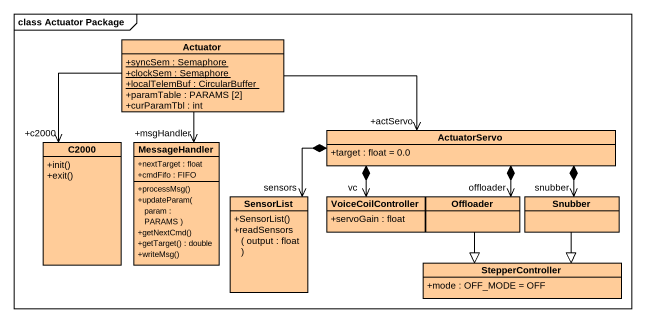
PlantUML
@startuml
mainframe class Actuator Package
hide circle
hide empty members
skinparam classAttributeIconSize 0
class Actuator #FFCC99 {
  {static} +syncSem : Semaphore
  {static} +clockSem : Semaphore
  {static} +localTelemBuf : CircularBuffer
  +paramTable : PARAMS [2]
  +curParamTbl : int
}
class ActuatorServo #FFCC99 {
  +target : float = 0.0
}
class C2000 #FFCC99 {
  +init()
  +exit()
}
class MessageHandler #FFCC99 {
  +nextTarget : float
  +cmdFifo : FIFO
  +processMsg()
  +updateParam( param : PARAMS )
  +getNextCmd()
  +getTarget() : double
  +writeMsg()
}
class SensorList #FFCC99 {
  +SensorList()
  +readSensors( output : float )
}
class VoiceCoilController #FFCC99 {
  +servoGain : float
}
class Offloader #FFCC99
class Snubber #FFCC99
class StepperController #FFCC99 {
  +mode : OFF_MODE = OFF
}
ActuatorServo "+actServo" <-left- Actuator
ActuatorServo *-left-> "sensors" SensorList
ActuatorServo *--> "vc" VoiceCoilController
ActuatorServo *--> "offloader" Offloader
ActuatorServo *--> "snubber" Snubber
C2000 "+c2000" <-up- Actuator
MessageHandler "+msgHandler" <-up- Actuator
Offloader --|> StepperController
Snubber --|> StepperController
@enduml
